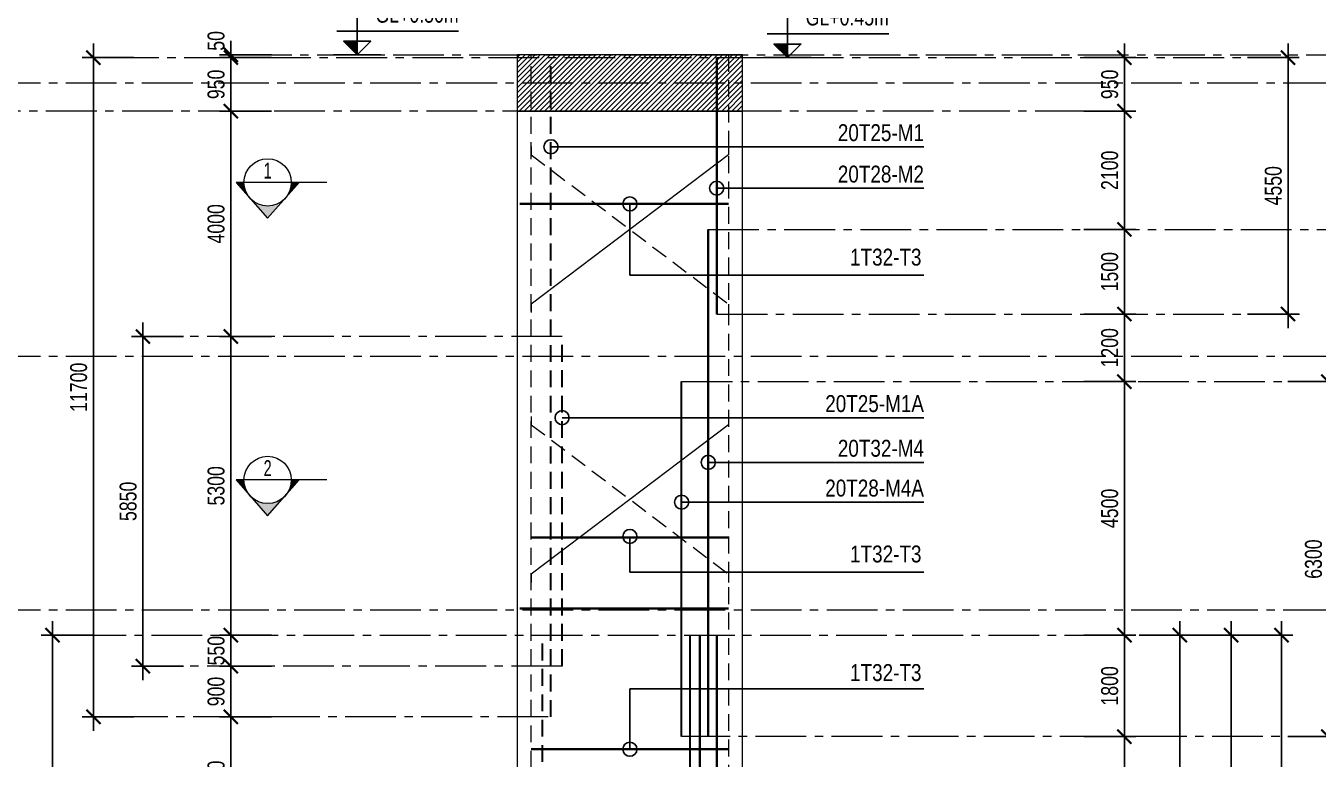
# Model space of a CAD drawing. Header units: millimetres. Extents: x 2746337 to 7547699, y -363432 to 15720.
# Drawn here: x 3381940 to 3404869, y -12000 to 1014 of the extents above; entities that cross this region are included whole.
import ezdxf
from ezdxf.enums import TextEntityAlignment as Align

# ---------------------------------------------------------------- set-up
doc = ezdxf.new("R2010")
doc.units = ezdxf.units.MM
doc.header["$LTSCALE"] = 1200
doc.header["$PDMODE"] = 3
for name, pattern in [('CENTER2', [1.125, 0.75, -0.125, 0.125, -0.125]), ('CONTINOUS', [0]), ('HIDDEN', [0.375, 0.25, -0.125])]:
    doc.linetypes.add(name, pattern=pattern)
for name, color, linetype, lineweight in [('1', 9, 'Continuous', 13), ('BOUND', 3, 'Continuous', 20), ('C1CO', 4, 'Continuous', 35), ('ENOTE', 2, 'Continuous', 15), ('Grid line', 160, 'CENTER2', 5), ('HIDE', 8, 'HIDDEN', 13), ('K-THUOC', 1, 'Continuous', 18), ('LEADER', 8, 'Continuous', 9), ('T1CO', 4, 'Continuous', 20), ('T1HI', 4, 'HIDDEN', 13), ('TCCO', 4, 'Continuous', 35), ('TCHI', 4, 'HIDDEN', 30), ('TEXTMA', 2, 'Continuous', 13)]:
    doc.layers.add(name, color=color, linetype=linetype, lineweight=lineweight)
for name, color, linetype in [('CDC.02.DIM', 1, 'Continuous'), ('CDC.06.TEXT', 2, 'Continuous'), ('CDC.10.HATCH', 251, 'Continuous')]:
    doc.layers.add(name, color=color, linetype=linetype)
doc.styles.add('DB_Arial', font='arial.ttf', dxfattribs={"width": 0.8})
doc.styles.add('SMTEXT', font='arial.ttf', dxfattribs={"width": 0.75})
doc.styles.add('TEXTVN', font='VHELVCN.TTF', dxfattribs={"width": 0.8})
doc.dimstyles.new('BSV1-100', dxfattribs={"dimtxt": 300, "dimasz": 250, "dimexe": 200, "dimexo": 0, "dimgap": 108, "dimtad": 1, "dimdec": 0, "dimdsep": 46, "dimtxsty": 'SMTEXT', "dimblk": 'ARCHTICK', "dimcen": 100, "dimdle": 250, "dimclrd": 256, "dimclre": 256, "dimclrt": 1, "dimadec": 0, "dimazin": 0, "dimtfac": 1, "dimtdec": 0, "dimtix": 1, "dimtmove": 2, "dimatfit": 3, "dimfxl": 720, "dimfxlon": 1, "dimtolj": 1, "dimtzin": 0, "dimarcsym": 0})
doc.dimstyles.new('BSV25', dxfattribs={"dimtxt": 300, "dimasz": 250, "dimexe": 200, "dimexo": 0, "dimgap": 108, "dimtad": 1, "dimdec": 0, "dimlfac": 0.25, "dimdsep": 46, "dimtxsty": 'SMTEXT', "dimblk": 'ARCHTICK', "dimcen": 100, "dimdle": 250, "dimclrd": 256, "dimclre": 256, "dimclrt": 2, "dimadec": 0, "dimazin": 0, "dimtfac": 1, "dimtdec": 0, "dimtix": 1, "dimtmove": 2, "dimatfit": 3, "dimfxl": 800, "dimfxlon": 1, "dimtolj": 1, "dimtzin": 0, "dimarcsym": 0})

# ---------------------------------------------------------------- blocks, each defined once
blk = doc.blocks.new('_ArchTick')
at = {"color": 0, "linetype": 'ByBlock', "const_width": 0.15}
blk.add_lwpolyline([(-0.5, -0.5), (0.5, 0.5)], dxfattribs=at)
blk = doc.blocks.new('*D829')
at = {"layer": 'Defpoints', "color": 0, "transparency": 16777216}
for p in [(3390657, -8850), (3376848, -11850), (3390657, -11850)]:
    blk.add_point(p, dxfattribs=at)
at = {"layer": 'K-THUOC', "lineweight": -2, "transparency": 16777216}
for p, q in [((3376848, -8600), (3376848, -12100)), ((3377568, -8850), (3376648, -8850)), ((3377568, -11850), (3376648, -11850))]:
    blk.add_line(p, q, dxfattribs=at)
at = {"layer": 'K-THUOC', "lineweight": -2, "transparency": 16777216, "xscale": 250, "yscale": 250, "zscale": 250}
for p, rotation in [((3376848, -8850), 90), ((3376848, -11850), 270)]:
    blk.add_blockref('_ArchTick', p, dxfattribs=dict(at, rotation=rotation))
at = {"layer": 'K-THUOC', "color": 1, "transparency": 16777216, "char_height": 300, "attachment_point": 5, "rotation": 90, "style": 'SMTEXT'}
for s, insert in [('\\A1;T12a200-L1,L2,L3', (3377136, -10350)), ('\\A1;3000', (3376587, -10350))]:
    blk.add_mtext(s, dxfattribs=dict(at, insert=insert))
blk = doc.blocks.new('*D830')
at = {"layer": 'Defpoints', "color": 0, "transparency": 16777216}
for p in [(3390657, -11850), (3376848, -26000), (3383651, -26000)]:
    blk.add_point(p, dxfattribs=at)
at = {"layer": 'K-THUOC', "lineweight": -2, "transparency": 16777216}
for p, q in [((3376848, -11600), (3376848, -26250)), ((3377568, -11850), (3376648, -11850)), ((3377568, -26000), (3376648, -26000))]:
    blk.add_line(p, q, dxfattribs=at)
at = {"layer": 'K-THUOC', "lineweight": -2, "transparency": 16777216, "xscale": 250, "yscale": 250, "zscale": 250}
for p, rotation in [((3376848, -11850), 90), ((3376848, -26000), 270)]:
    blk.add_blockref('_ArchTick', p, dxfattribs=dict(at, rotation=rotation))
at = {"layer": 'K-THUOC', "color": 1, "transparency": 16777216, "char_height": 300, "attachment_point": 5, "rotation": 90, "style": 'SMTEXT'}
for s, insert in [('\\A1;T12a300-L1,L2,L3', (3377136, -18925)), ('\\A1;14150', (3376587, -18925))]:
    blk.add_mtext(s, dxfattribs=dict(at, insert=insert))
blk = doc.blocks.new('SIGSEC')
at = {"layer": '1', "lineweight": 9}
h = blk.add_hatch(color=256, dxfattribs=at)
h.dxf.hatch_style = 1
h.paths.add_polyline_path([(-420, 0), (-560, 0), (-315, -278, -0.182676)])
h = blk.add_hatch(color=256, dxfattribs=at)
h.dxf.hatch_style = 1
h.paths.add_polyline_path([(560, 0), (420, 0, -0.182676), (315, -278)])
h = blk.add_hatch(color=256, dxfattribs=at)
h.dxf.hatch_style = 1
h.paths.add_polyline_path([(315, -278, -0.451416), (-315, -278), (0, -635)])
at = {"layer": '1', "lineweight": 9, "elevation": 0}
blk.add_lwpolyline([(1050, 0), (-560, 0), (0, -635), (560, 0)], dxfattribs=at)
at = {"layer": '1', "lineweight": 9}
blk.add_circle((0, 0), 420, dxfattribs=at)
at = {"layer": 'BOUND', "lineweight": 9, "style": 'TEXTVN', "width": 0.8}
blk.add_attdef('SEC', text='', height=280, dxfattribs=at).set_placement((0, 210, 0), align=Align.MIDDLE_CENTER)
blk = doc.blocks.new('*D831')
at = {"layer": 'Defpoints', "color": 0, "transparency": 16777216}
for p in [(3377398, -500), (3376848, -8850), (3390657, -8850)]:
    blk.add_point(p, dxfattribs=at)
at = {"layer": 'K-THUOC', "lineweight": -2, "transparency": 16777216}
for p, q in [((3376848, -250), (3376848, -9100)), ((3377398, -500), (3376648, -500)), ((3377568, -8850), (3376648, -8850))]:
    blk.add_line(p, q, dxfattribs=at)
at = {"layer": 'K-THUOC', "lineweight": -2, "transparency": 16777216, "xscale": 250, "yscale": 250, "zscale": 250}
for p, rotation in [((3376848, -500), 90), ((3376848, -8850), 270)]:
    blk.add_blockref('_ArchTick', p, dxfattribs=dict(at, rotation=rotation))
at = {"layer": 'K-THUOC', "color": 1, "transparency": 16777216, "char_height": 300, "attachment_point": 5, "rotation": 90, "style": 'SMTEXT'}
for s, insert in [('\\A1;T12a300-L1,L2,L3', (3377136, -4675)), ('\\A1;8350', (3376587, -4675))]:
    blk.add_mtext(s, dxfattribs=dict(at, insert=insert))
blk = doc.blocks.new('tag_cd')
at = {"layer": 'CDC.10.HATCH'}
blk.add_hatch(color=256, dxfattribs=at).paths.add_polyline_path([(180, 240), (420, 0), (420, 240)])
at = {"layer": 'CDC.02.DIM'}
for points in [[(420, 240), (420, 0), (660, 240), (180, 240), (420, 0), (420, 1020)], [(60, 420), (2220, 420)], [(0, 0), (840, 0)]]:
    blk.add_lwpolyline(points, dxfattribs=at)
at = {"layer": 'CDC.06.TEXT', "ltscale": 0.5, "style": 'SMTEXT', "width": 0.75}
blk.add_attdef('CD', text='', height=300, dxfattribs=at).set_placement((2220, 570), align=Align.RIGHT)
blk = doc.blocks.new('*D796')
at = {"layer": 'Defpoints', "color": 0, "transparency": 16777216}
for p in [(3376395, 0), (3375833, -4850), (3409542, -4850)]:
    blk.add_point(p, dxfattribs=at)
at = {"layer": 'K-THUOC', "lineweight": -2, "transparency": 16777216}
for p, q in [((3375833, 250), (3375833, -5100)), ((3376395, 0), (3375633, 0)), ((3376553, -4850), (3375633, -4850))]:
    blk.add_line(p, q, dxfattribs=at)
at = {"layer": 'K-THUOC', "lineweight": -2, "transparency": 16777216, "xscale": 250, "yscale": 250, "zscale": 250}
for p, rotation in [((3375833, 0), 90), ((3375833, -4850), 270)]:
    blk.add_blockref('_ArchTick', p, dxfattribs=dict(at, rotation=rotation))
at = {"layer": 'K-THUOC', "color": 1, "transparency": 16777216, "insert": (3375571, -2425), "char_height": 300, "attachment_point": 5, "rotation": 90, "style": 'SMTEXT'}
blk.add_mtext('\\A1;4850', dxfattribs=at)
blk = doc.blocks.new('*D797')
at = {"layer": 'Defpoints', "color": 0, "transparency": 16777216}
for p in [(3409542, -4850), (3375833, -9350), (3409526, -9350)]:
    blk.add_point(p, dxfattribs=at)
at = {"layer": 'K-THUOC', "lineweight": -2, "transparency": 16777216}
for p, q in [((3375833, -4600), (3375833, -9600)), ((3376553, -4850), (3375633, -4850)), ((3376553, -9350), (3375633, -9350))]:
    blk.add_line(p, q, dxfattribs=at)
at = {"layer": 'K-THUOC', "lineweight": -2, "transparency": 16777216, "xscale": 250, "yscale": 250, "zscale": 250}
for p, rotation in [((3375833, -4850), 90), ((3375833, -9350), 270)]:
    blk.add_blockref('_ArchTick', p, dxfattribs=dict(at, rotation=rotation))
at = {"layer": 'K-THUOC', "color": 1, "transparency": 16777216, "insert": (3375571, -7100), "char_height": 300, "attachment_point": 5, "rotation": 90, "style": 'SMTEXT'}
blk.add_mtext('\\A1;4500', dxfattribs=at)
blk = doc.blocks.new('*D798')
at = {"layer": 'Defpoints', "color": 0, "transparency": 16777216}
for p in [(3408269, -9350), (3375833, -13150), (3409526, -13150)]:
    blk.add_point(p, dxfattribs=at)
at = {"layer": 'K-THUOC', "lineweight": -2, "transparency": 16777216}
for p, q in [((3375833, -9100), (3375833, -13400)), ((3376553, -9350), (3375633, -9350)), ((3376553, -13150), (3375633, -13150))]:
    blk.add_line(p, q, dxfattribs=at)
at = {"layer": 'K-THUOC', "lineweight": -2, "transparency": 16777216, "xscale": 250, "yscale": 250, "zscale": 250}
for p, rotation in [((3375833, -9350), 90), ((3375833, -13150), 270)]:
    blk.add_blockref('_ArchTick', p, dxfattribs=dict(at, rotation=rotation))
at = {"layer": 'K-THUOC', "color": 1, "transparency": 16777216, "insert": (3375571, -11250), "char_height": 300, "attachment_point": 5, "rotation": 90, "style": 'SMTEXT'}
blk.add_mtext('\\A1;3800', dxfattribs=at)
blk = doc.blocks.new('*D799')
at = {"layer": 'Defpoints', "color": 0, "transparency": 16777216}
for p in [(3394307, 450), (3394657, -500), (3401432, -500)]:
    blk.add_point(p, dxfattribs=at)
at = {"layer": 'K-THUOC', "lineweight": -2, "transparency": 16777216}
for p, q in [((3401432, 700), (3401432, -750)), ((3400712, 450), (3401632, 450)), ((3400712, -500), (3401632, -500))]:
    blk.add_line(p, q, dxfattribs=at)
at = {"layer": 'K-THUOC', "lineweight": -2, "transparency": 16777216, "xscale": 250, "yscale": 250, "zscale": 250}
for p, rotation in [((3401432, 450), 90), ((3401432, -500), 270)]:
    blk.add_blockref('_ArchTick', p, dxfattribs=dict(at, rotation=rotation))
at = {"layer": 'K-THUOC', "color": 1, "transparency": 16777216, "insert": (3401171, -25), "char_height": 300, "attachment_point": 5, "rotation": 90, "style": 'SMTEXT'}
blk.add_mtext('\\A1;950', dxfattribs=at)
blk = doc.blocks.new('*D800')
at = {"layer": 'Defpoints', "color": 0, "transparency": 16777216}
for p in [(3394657, -2600), (3394657, -4100), (3401432, -4100)]:
    blk.add_point(p, dxfattribs=at)
at = {"layer": 'K-THUOC', "lineweight": -2, "transparency": 16777216}
for p, q in [((3401432, -2350), (3401432, -4350)), ((3400712, -2600), (3401632, -2600)), ((3400712, -4100), (3401632, -4100))]:
    blk.add_line(p, q, dxfattribs=at)
at = {"layer": 'K-THUOC', "lineweight": -2, "transparency": 16777216, "xscale": 250, "yscale": 250, "zscale": 250}
for p, rotation in [((3401432, -2600), 90), ((3401432, -4100), 270)]:
    blk.add_blockref('_ArchTick', p, dxfattribs=dict(at, rotation=rotation))
at = {"layer": 'K-THUOC', "color": 1, "transparency": 16777216, "insert": (3401171, -3350), "char_height": 300, "attachment_point": 5, "rotation": 90, "style": 'SMTEXT'}
blk.add_mtext('\\A1;1500', dxfattribs=at)
blk = doc.blocks.new('*D801')
at = {"layer": 'Defpoints', "color": 0, "transparency": 16777216}
for p in [(3394657, -4100), (3394657, -5300), (3401432, -5300)]:
    blk.add_point(p, dxfattribs=at)
at = {"layer": 'K-THUOC', "lineweight": -2, "transparency": 16777216}
for p, q in [((3401432, -3850), (3401432, -5550)), ((3400712, -4100), (3401632, -4100)), ((3400712, -5300), (3401632, -5300))]:
    blk.add_line(p, q, dxfattribs=at)
at = {"layer": 'K-THUOC', "lineweight": -2, "transparency": 16777216, "xscale": 250, "yscale": 250, "zscale": 250}
for p, rotation in [((3401432, -4100), 90), ((3401432, -5300), 270)]:
    blk.add_blockref('_ArchTick', p, dxfattribs=dict(at, rotation=rotation))
at = {"layer": 'K-THUOC', "color": 1, "transparency": 16777216, "insert": (3401171, -4700), "char_height": 300, "attachment_point": 5, "rotation": 90, "style": 'SMTEXT'}
blk.add_mtext('\\A1;1200', dxfattribs=at)
blk = doc.blocks.new('*D802')
at = {"layer": 'Defpoints', "color": 0, "transparency": 16777216}
for p in [(3394657, -5300), (3394657, -9800), (3401432, -9800)]:
    blk.add_point(p, dxfattribs=at)
at = {"layer": 'K-THUOC', "lineweight": -2, "transparency": 16777216}
for p, q in [((3401432, -5050), (3401432, -10050)), ((3400712, -5300), (3401632, -5300)), ((3400712, -9800), (3401632, -9800))]:
    blk.add_line(p, q, dxfattribs=at)
at = {"layer": 'K-THUOC', "lineweight": -2, "transparency": 16777216, "xscale": 250, "yscale": 250, "zscale": 250}
for p, rotation in [((3401432, -5300), 90), ((3401432, -9800), 270)]:
    blk.add_blockref('_ArchTick', p, dxfattribs=dict(at, rotation=rotation))
at = {"layer": 'K-THUOC', "color": 1, "transparency": 16777216, "insert": (3401171, -7550), "char_height": 300, "attachment_point": 5, "rotation": 90, "style": 'SMTEXT'}
blk.add_mtext('\\A1;4500', dxfattribs=at)
blk = doc.blocks.new('*D803')
at = {"layer": 'Defpoints', "color": 0, "transparency": 16777216}
for p in [(3394657, -9800), (3394657, -11600), (3401432, -11600)]:
    blk.add_point(p, dxfattribs=at)
at = {"layer": 'K-THUOC', "lineweight": -2, "transparency": 16777216}
for p, q in [((3401432, -9550), (3401432, -11850)), ((3400712, -9800), (3401632, -9800)), ((3400712, -11600), (3401632, -11600))]:
    blk.add_line(p, q, dxfattribs=at)
at = {"layer": 'K-THUOC', "lineweight": -2, "transparency": 16777216, "xscale": 250, "yscale": 250, "zscale": 250}
for p, rotation in [((3401432, -9800), 90), ((3401432, -11600), 270)]:
    blk.add_blockref('_ArchTick', p, dxfattribs=dict(at, rotation=rotation))
at = {"layer": 'K-THUOC', "color": 1, "transparency": 16777216, "insert": (3401171, -10700), "char_height": 300, "attachment_point": 5, "rotation": 90, "style": 'SMTEXT'}
blk.add_mtext('\\A1;1800', dxfattribs=at)
blk = doc.blocks.new('*D804')
at = {"layer": 'Defpoints', "color": 0, "transparency": 16777216}
for p in [(3394657, -11600), (3394657, -18800), (3401432, -18800)]:
    blk.add_point(p, dxfattribs=at)
at = {"layer": 'K-THUOC', "lineweight": -2, "transparency": 16777216}
for p, q in [((3401432, -11350), (3401432, -19050)), ((3400712, -11600), (3401632, -11600)), ((3400712, -18800), (3401632, -18800))]:
    blk.add_line(p, q, dxfattribs=at)
at = {"layer": 'K-THUOC', "lineweight": -2, "transparency": 16777216, "xscale": 250, "yscale": 250, "zscale": 250}
for p, rotation in [((3401432, -11600), 90), ((3401432, -18800), 270)]:
    blk.add_blockref('_ArchTick', p, dxfattribs=dict(at, rotation=rotation))
at = {"layer": 'K-THUOC', "color": 1, "transparency": 16777216, "insert": (3401171, -15200), "char_height": 300, "attachment_point": 5, "rotation": 90, "style": 'SMTEXT'}
blk.add_mtext('\\A1;7200', dxfattribs=at)
blk = doc.blocks.new('*D809')
at = {"layer": 'Defpoints', "color": 0, "transparency": 16777216}
for p in [(3393606, -9800), (3404219, -9800), (3393606, -21500)]:
    blk.add_point(p, dxfattribs=at)
at = {"layer": 'K-THUOC', "lineweight": -2, "transparency": 16777216}
for p, q in [((3404219, -21750), (3404219, -9550)), ((3403499, -9800), (3404419, -9800)), ((3403499, -21500), (3404419, -21500))]:
    blk.add_line(p, q, dxfattribs=at)
at = {"layer": 'K-THUOC', "lineweight": -2, "transparency": 16777216, "xscale": 250, "yscale": 250, "zscale": 250}
for p, rotation in [((3404219, -9800), 90), ((3404219, -21500), 270)]:
    blk.add_blockref('_ArchTick', p, dxfattribs=dict(at, rotation=rotation))
at = {"layer": 'K-THUOC', "color": 1, "transparency": 16777216, "insert": (3403958, -15650), "char_height": 300, "attachment_point": 5, "rotation": 90, "style": 'SMTEXT'}
blk.add_mtext('\\A1;11700', dxfattribs=at)
blk = doc.blocks.new('*D810')
at = {"layer": 'Defpoints', "color": 0, "transparency": 16777216}
for p in [(3394871, -2600), (3405950, -2600), (3394871, -11600)]:
    blk.add_point(p, dxfattribs=at)
at = {"layer": 'K-THUOC', "lineweight": -2, "transparency": 16777216}
for p, q in [((3405950, -11850), (3405950, -2350)), ((3405230, -2600), (3406150, -2600)), ((3405230, -11600), (3406150, -11600))]:
    blk.add_line(p, q, dxfattribs=at)
at = {"layer": 'K-THUOC', "lineweight": -2, "transparency": 16777216, "xscale": 250, "yscale": 250, "zscale": 250}
for p, rotation in [((3405950, -2600), 90), ((3405950, -11600), 270)]:
    blk.add_blockref('_ArchTick', p, dxfattribs=dict(at, rotation=rotation))
at = {"layer": 'K-THUOC', "color": 1, "transparency": 16777216, "insert": (3405689, -7100), "char_height": 300, "attachment_point": 5, "rotation": 90, "style": 'SMTEXT'}
blk.add_mtext('\\A1;9000', dxfattribs=at)
blk = doc.blocks.new('*D811')
at = {"layer": 'Defpoints', "color": 0, "transparency": 16777216}
for p in [(3394307, 450), (3404335, 450), (3394307, -4100)]:
    blk.add_point(p, dxfattribs=at)
at = {"layer": 'K-THUOC', "lineweight": -2, "transparency": 16777216}
for p, q in [((3404335, -4350), (3404335, 700)), ((3403615, 450), (3404535, 450)), ((3403615, -4100), (3404535, -4100))]:
    blk.add_line(p, q, dxfattribs=at)
at = {"layer": 'K-THUOC', "lineweight": -2, "transparency": 16777216, "xscale": 250, "yscale": 250, "zscale": 250}
for p, rotation in [((3404335, 450), 90), ((3404335, -4100), 270)]:
    blk.add_blockref('_ArchTick', p, dxfattribs=dict(at, rotation=rotation))
at = {"layer": 'K-THUOC', "color": 1, "transparency": 16777216, "insert": (3404074, -1825), "char_height": 300, "attachment_point": 5, "rotation": 90, "style": 'SMTEXT'}
blk.add_mtext('\\A1;4550', dxfattribs=at)
blk = doc.blocks.new('*D812')
at = {"layer": 'Defpoints', "color": 0, "transparency": 16777216}
for p in [(3393726, -9800), (3403327, -9800), (3393726, -20100)]:
    blk.add_point(p, dxfattribs=at)
at = {"layer": 'K-THUOC', "lineweight": -2, "transparency": 16777216}
for p, q in [((3403327, -20350), (3403327, -9550)), ((3402607, -9800), (3403527, -9800)), ((3402607, -20100), (3403527, -20100))]:
    blk.add_line(p, q, dxfattribs=at)
at = {"layer": 'K-THUOC', "lineweight": -2, "transparency": 16777216, "xscale": 250, "yscale": 250, "zscale": 250}
for p, rotation in [((3403327, -9800), 90), ((3403327, -20100), 270)]:
    blk.add_blockref('_ArchTick', p, dxfattribs=dict(at, rotation=rotation))
at = {"layer": 'K-THUOC', "color": 1, "transparency": 16777216, "insert": (3403065, -14950), "char_height": 300, "attachment_point": 5, "rotation": 90, "style": 'SMTEXT'}
blk.add_mtext('\\A1;10300', dxfattribs=at)
blk = doc.blocks.new('*D813')
at = {"layer": 'Defpoints', "color": 0, "transparency": 16777216}
for p in [(3393901, -9800), (3402416, -9800), (3393901, -18800)]:
    blk.add_point(p, dxfattribs=at)
at = {"layer": 'K-THUOC', "lineweight": -2, "transparency": 16777216}
for p, q in [((3402416, -19050), (3402416, -9550)), ((3401696, -9800), (3402616, -9800)), ((3401696, -18800), (3402616, -18800))]:
    blk.add_line(p, q, dxfattribs=at)
at = {"layer": 'K-THUOC', "lineweight": -2, "transparency": 16777216, "xscale": 250, "yscale": 250, "zscale": 250}
for p, rotation in [((3402416, -9800), 90), ((3402416, -18800), 270)]:
    blk.add_blockref('_ArchTick', p, dxfattribs=dict(at, rotation=rotation))
at = {"layer": 'K-THUOC', "color": 1, "transparency": 16777216, "insert": (3402155, -14300), "char_height": 300, "attachment_point": 5, "rotation": 90, "style": 'SMTEXT'}
blk.add_mtext('\\A1;9000', dxfattribs=at)
blk = doc.blocks.new('*D814')
at = {"layer": 'Defpoints', "color": 0, "transparency": 16777216}
for p in [(3385577, 450), (3390657, 450), (3390657, -500)]:
    blk.add_point(p, dxfattribs=at)
at = {"layer": 'K-THUOC', "lineweight": -2, "transparency": 16777216}
for p, q in [((3385577, -750), (3385577, 700)), ((3386297, 450), (3385377, 450)), ((3386297, -500), (3385377, -500))]:
    blk.add_line(p, q, dxfattribs=at)
at = {"layer": 'K-THUOC', "lineweight": -2, "transparency": 16777216, "xscale": 250, "yscale": 250, "zscale": 250}
for p, rotation in [((3385577, 450), 90), ((3385577, -500), 270)]:
    blk.add_blockref('_ArchTick', p, dxfattribs=dict(at, rotation=rotation))
at = {"layer": 'K-THUOC', "color": 1, "transparency": 16777216, "insert": (3385316, -25), "char_height": 300, "attachment_point": 5, "rotation": 90, "style": 'SMTEXT'}
blk.add_mtext('\\A1;950', dxfattribs=at)
blk = doc.blocks.new('*D815')
at = {"layer": 'Defpoints', "color": 0, "transparency": 16777216}
for p in [(3390633, -4500), (3385577, -9800), (3390633, -9800)]:
    blk.add_point(p, dxfattribs=at)
at = {"layer": 'K-THUOC', "lineweight": -2, "transparency": 16777216}
for p, q in [((3385577, -4250), (3385577, -10050)), ((3386297, -4500), (3385377, -4500)), ((3386297, -9800), (3385377, -9800))]:
    blk.add_line(p, q, dxfattribs=at)
at = {"layer": 'K-THUOC', "lineweight": -2, "transparency": 16777216, "xscale": 250, "yscale": 250, "zscale": 250}
for p, rotation in [((3385577, -4500), 90), ((3385577, -9800), 270)]:
    blk.add_blockref('_ArchTick', p, dxfattribs=dict(at, rotation=rotation))
at = {"layer": 'K-THUOC', "color": 1, "transparency": 16777216, "insert": (3385316, -7150), "char_height": 300, "attachment_point": 5, "rotation": 90, "style": 'SMTEXT'}
blk.add_mtext('\\A1;5300', dxfattribs=at)
blk = doc.blocks.new('*D816')
at = {"layer": 'Defpoints', "color": 0, "transparency": 16777216}
for p in [(3390633, -11250), (3385577, -13500), (3390657, -13500)]:
    blk.add_point(p, dxfattribs=at)
at = {"layer": 'K-THUOC', "lineweight": -2, "transparency": 16777216}
for p, q in [((3385577, -11000), (3385577, -13750)), ((3386297, -11250), (3385377, -11250)), ((3386297, -13500), (3385377, -13500))]:
    blk.add_line(p, q, dxfattribs=at)
at = {"layer": 'K-THUOC', "lineweight": -2, "transparency": 16777216, "xscale": 250, "yscale": 250, "zscale": 250}
for p, rotation in [((3385577, -11250), 90), ((3385577, -13500), 270)]:
    blk.add_blockref('_ArchTick', p, dxfattribs=dict(at, rotation=rotation))
at = {"layer": 'K-THUOC', "color": 1, "transparency": 16777216, "insert": (3385316, -12375), "char_height": 300, "attachment_point": 5, "rotation": 90, "style": 'SMTEXT'}
blk.add_mtext('\\A1;2250', dxfattribs=at)
blk = doc.blocks.new('*D818')
at = {"layer": 'Defpoints', "color": 0, "transparency": 16777216}
for p in [(3382413, -9800), (3390833, -9800), (3390833, -21500)]:
    blk.add_point(p, dxfattribs=at)
at = {"layer": 'K-THUOC', "lineweight": -2, "transparency": 16777216}
for p, q in [((3382413, -21750), (3382413, -9550)), ((3383133, -9800), (3382213, -9800)), ((3383133, -21500), (3382213, -21500))]:
    blk.add_line(p, q, dxfattribs=at)
at = {"layer": 'K-THUOC', "lineweight": -2, "transparency": 16777216, "xscale": 250, "yscale": 250, "zscale": 250}
for p, rotation in [((3382413, -9800), 90), ((3382413, -21500), 270)]:
    blk.add_blockref('_ArchTick', p, dxfattribs=dict(at, rotation=rotation))
at = {"layer": 'K-THUOC', "color": 1, "transparency": 16777216, "insert": (3382151, -15650), "char_height": 300, "attachment_point": 5, "rotation": 90, "style": 'SMTEXT'}
blk.add_mtext('\\A1;11700', dxfattribs=at)
blk = doc.blocks.new('*D819')
at = {"layer": 'Defpoints', "color": 0, "transparency": 16777216}
for p in [(3383139, 450), (3388356, 450), (3388356, -11250)]:
    blk.add_point(p, dxfattribs=at)
at = {"layer": 'K-THUOC', "lineweight": -2, "transparency": 16777216}
for p, q in [((3383139, -11500), (3383139, 700)), ((3383859, 450), (3382939, 450)), ((3383859, -11250), (3382939, -11250))]:
    blk.add_line(p, q, dxfattribs=at)
at = {"layer": 'K-THUOC', "lineweight": -2, "transparency": 16777216, "xscale": 250, "yscale": 250, "zscale": 250}
for p, rotation in [((3383139, 450), 90), ((3383139, -11250), 270)]:
    blk.add_blockref('_ArchTick', p, dxfattribs=dict(at, rotation=rotation))
at = {"layer": 'K-THUOC', "color": 1, "transparency": 16777216, "insert": (3382878, -5400), "char_height": 300, "attachment_point": 5, "rotation": 90, "style": 'SMTEXT'}
blk.add_mtext('\\A1;11700', dxfattribs=at)
blk = doc.blocks.new('*D820')
at = {"layer": 'Defpoints', "color": 0, "transparency": 16777216}
for p in [(3388599, -4500), (3384017, -10350), (3388599, -10350)]:
    blk.add_point(p, dxfattribs=at)
at = {"layer": 'K-THUOC', "lineweight": -2, "transparency": 16777216}
for p, q in [((3384017, -4250), (3384017, -10600)), ((3384737, -4500), (3383817, -4500)), ((3384737, -10350), (3383817, -10350))]:
    blk.add_line(p, q, dxfattribs=at)
at = {"layer": 'K-THUOC', "lineweight": -2, "transparency": 16777216, "xscale": 250, "yscale": 250, "zscale": 250}
for p, rotation in [((3384017, -4500), 90), ((3384017, -10350), 270)]:
    blk.add_blockref('_ArchTick', p, dxfattribs=dict(at, rotation=rotation))
at = {"layer": 'K-THUOC', "color": 1, "transparency": 16777216, "insert": (3383756, -7425), "char_height": 300, "attachment_point": 5, "rotation": 90, "style": 'SMTEXT'}
blk.add_mtext('\\A1;5850', dxfattribs=at)
blk = doc.blocks.new('*D821')
at = {"layer": 'Defpoints', "color": 0, "transparency": 16777216}
for p in [(3388207, -10350), (3385577, -11250), (3390633, -11250)]:
    blk.add_point(p, dxfattribs=at)
at = {"layer": 'K-THUOC', "lineweight": -2, "transparency": 16777216}
for p, q in [((3385577, -10100), (3385577, -11500)), ((3386297, -10350), (3385377, -10350)), ((3386297, -11250), (3385377, -11250))]:
    blk.add_line(p, q, dxfattribs=at)
at = {"layer": 'K-THUOC', "lineweight": -2, "transparency": 16777216, "xscale": 250, "yscale": 250, "zscale": 250}
for p, rotation in [((3385577, -10350), 90), ((3385577, -11250), 270)]:
    blk.add_blockref('_ArchTick', p, dxfattribs=dict(at, rotation=rotation))
at = {"layer": 'K-THUOC', "color": 1, "transparency": 16777216, "insert": (3385316, -10800), "char_height": 300, "attachment_point": 5, "rotation": 90, "style": 'SMTEXT'}
blk.add_mtext('\\A1;900', dxfattribs=at)
blk = doc.blocks.new('*D822')
at = {"layer": 'Defpoints', "color": 0, "transparency": 16777216}
for p in [(3394657, -500), (3394657, -2600), (3401432, -2600)]:
    blk.add_point(p, dxfattribs=at)
at = {"layer": 'K-THUOC', "lineweight": -2, "transparency": 16777216}
for p, q in [((3401432, -250), (3401432, -2850)), ((3400712, -500), (3401632, -500)), ((3400712, -2600), (3401632, -2600))]:
    blk.add_line(p, q, dxfattribs=at)
at = {"layer": 'K-THUOC', "lineweight": -2, "transparency": 16777216, "xscale": 250, "yscale": 250, "zscale": 250}
for p, rotation in [((3401432, -500), 90), ((3401432, -2600), 270)]:
    blk.add_blockref('_ArchTick', p, dxfattribs=dict(at, rotation=rotation))
at = {"layer": 'K-THUOC', "color": 1, "transparency": 16777216, "insert": (3401171, -1550), "char_height": 300, "attachment_point": 5, "rotation": 90, "style": 'SMTEXT'}
blk.add_mtext('\\A1;2100', dxfattribs=at)
blk = doc.blocks.new('*D823')
at = {"layer": 'Defpoints', "color": 0, "transparency": 16777216}
for p in [(3390657, -500), (3385577, -4500), (3390633, -4500)]:
    blk.add_point(p, dxfattribs=at)
at = {"layer": 'K-THUOC', "lineweight": -2, "transparency": 16777216}
for p, q in [((3385577, -250), (3385577, -4750)), ((3386297, -500), (3385377, -500)), ((3386297, -4500), (3385377, -4500))]:
    blk.add_line(p, q, dxfattribs=at)
at = {"layer": 'K-THUOC', "lineweight": -2, "transparency": 16777216, "xscale": 250, "yscale": 250, "zscale": 250}
for p, rotation in [((3385577, -500), 90), ((3385577, -4500), 270)]:
    blk.add_blockref('_ArchTick', p, dxfattribs=dict(at, rotation=rotation))
at = {"layer": 'K-THUOC', "color": 1, "transparency": 16777216, "insert": (3385316, -2500), "char_height": 300, "attachment_point": 5, "rotation": 90, "style": 'SMTEXT'}
blk.add_mtext('\\A1;4000', dxfattribs=at)
blk = doc.blocks.new('*D780')
at = {"layer": 'Defpoints', "color": 0, "transparency": 16777216}
for p in [(3409285, -500), (3403739, -26000), (3414453, -26000)]:
    blk.add_point(p, dxfattribs=at)
at = {"layer": 'K-THUOC', "lineweight": -2, "transparency": 16777216}
for p, q in [((3414453, -250), (3414453, -26250)), ((3413733, -500), (3414653, -500)), ((3413733, -26000), (3414653, -26000))]:
    blk.add_line(p, q, dxfattribs=at)
at = {"layer": 'K-THUOC', "lineweight": -2, "transparency": 16777216, "xscale": 250, "yscale": 250, "zscale": 250}
for p, rotation in [((3414453, -500), 90), ((3414453, -26000), 270)]:
    blk.add_blockref('_ArchTick', p, dxfattribs=dict(at, rotation=rotation))
at = {"layer": 'K-THUOC', "color": 1, "transparency": 16777216, "insert": (3414192, -13250), "char_height": 300, "attachment_point": 5, "rotation": 90, "style": 'SMTEXT'}
blk.add_mtext('\\A1;25500', dxfattribs=at)
blk = doc.blocks.new('*D782')
at = {"layer": 'Defpoints', "color": 0, "transparency": 16777216}
for p in [(3408485, 0), (3415514, 0), (3403739, -26000)]:
    blk.add_point(p, dxfattribs=at)
at = {"layer": 'K-THUOC', "lineweight": -2, "transparency": 16777216}
for p, q in [((3415514, -26250), (3415514, 250)), ((3414794, 0), (3415714, 0)), ((3414794, -26000), (3415714, -26000))]:
    blk.add_line(p, q, dxfattribs=at)
at = {"layer": 'K-THUOC', "lineweight": -2, "transparency": 16777216, "xscale": 250, "yscale": 250, "zscale": 250}
for p, rotation in [((3415514, 0), 90), ((3415514, -26000), 270)]:
    blk.add_blockref('_ArchTick', p, dxfattribs=dict(at, rotation=rotation))
at = {"layer": 'K-THUOC', "color": 1, "transparency": 16777216, "insert": (3415253, -13000), "char_height": 300, "attachment_point": 5, "rotation": 90, "style": 'SMTEXT'}
blk.add_mtext('\\A1;26000', dxfattribs=at)
blk = doc.blocks.new('*D784')
at = {"layer": 'Defpoints', "color": 0, "transparency": 16777216}
for p in [(3385577, -9800), (3390633, -9800), (3388207, -10350)]:
    blk.add_point(p, dxfattribs=at)
at = {"layer": 'K-THUOC', "lineweight": -2, "transparency": 16777216}
for p, q in [((3385577, -9800), (3385577, -9550)), ((3386297, -9800), (3385377, -9800)), ((3385577, -10350), (3385577, -9800)), ((3386297, -10350), (3385377, -10350)), ((3385577, -10350), (3385577, -10600))]:
    blk.add_line(p, q, dxfattribs=at)
at = {"layer": 'K-THUOC', "lineweight": -2, "transparency": 16777216, "xscale": 250, "yscale": 250, "zscale": 250}
for p, rotation in [((3385577, -9800), 270), ((3385577, -10350), 90)]:
    blk.add_blockref('_ArchTick', p, dxfattribs=dict(at, rotation=rotation))
at = {"layer": 'K-THUOC', "color": 1, "transparency": 16777216, "insert": (3385316, -10075), "char_height": 300, "attachment_point": 5, "rotation": 90, "style": 'SMTEXT'}
blk.add_mtext('\\A1;550', dxfattribs=at)
blk = doc.blocks.new('*D785')
at = {"layer": 'Defpoints', "color": 0, "transparency": 16777216}
for p in [(3394571, -5300), (3394571, -11600), (3405049, -11600)]:
    blk.add_point(p, dxfattribs=at)
at = {"layer": 'K-THUOC', "lineweight": -2, "transparency": 16777216}
for p, q in [((3405049, -5050), (3405049, -11850)), ((3404329, -5300), (3405249, -5300)), ((3404329, -11600), (3405249, -11600))]:
    blk.add_line(p, q, dxfattribs=at)
at = {"layer": 'K-THUOC', "lineweight": -2, "transparency": 16777216, "xscale": 250, "yscale": 250, "zscale": 250}
for p, rotation in [((3405049, -5300), 90), ((3405049, -11600), 270)]:
    blk.add_blockref('_ArchTick', p, dxfattribs=dict(at, rotation=rotation))
at = {"layer": 'K-THUOC', "color": 1, "transparency": 16777216, "insert": (3404787, -8450), "char_height": 300, "attachment_point": 5, "rotation": 90, "style": 'SMTEXT'}
blk.add_mtext('\\A1;6300', dxfattribs=at)
blk = doc.blocks.new('lop1-type2')
at = {"layer": 'C1CO'}
for p, q in [((2730241, 450), (2730241, -4100)), ((2730091, -2600), (2730091, -11600)), ((2730241, -9800), (2730241, -21500)), ((2730041, -20150), (2730041, -26000))]:
    blk.add_line(p, q, dxfattribs=at)
at = {"layer": 'TCCO'}
blk.add_line((2729944, -9800), (2729944, -18800), dxfattribs=at)
blk = doc.blocks.new('*D792')
at = {"layer": 'Defpoints', "color": 0, "transparency": 16777216}
for p in [(3385577, 500), (3390657, 500), (3390657, 450)]:
    blk.add_point(p, dxfattribs=at)
at = {"layer": 'K-THUOC', "lineweight": -2, "transparency": 16777216}
for p, q in [((3385577, 500), (3385577, 750)), ((3386297, 500), (3385377, 500)), ((3385577, 450), (3385577, 500)), ((3386297, 450), (3385377, 450)), ((3385577, 450), (3385577, 200))]:
    blk.add_line(p, q, dxfattribs=at)
at = {"layer": 'K-THUOC', "lineweight": -2, "transparency": 16777216, "xscale": 250, "yscale": 250, "zscale": 250}
for p, rotation in [((3385577, 500), 270), ((3385577, 450), 90)]:
    blk.add_blockref('_ArchTick', p, dxfattribs=dict(at, rotation=rotation))
at = {"layer": 'K-THUOC', "color": 1, "transparency": 16777216, "insert": (3385316, 747), "char_height": 300, "attachment_point": 5, "rotation": 90, "style": 'SMTEXT'}
blk.add_mtext('\\A1;50', dxfattribs=at)

msp = doc.modelspace()

# ---------------------------------------------------------------- hatches: boundary and pattern name
at = {"layer": 'CDC.10.HATCH'}
h = msp.add_hatch(dxfattribs=at)
h.set_pattern_fill('ANSI31', color=256, scale=20)
h.set_pattern_definition([(45, (618193.11, 77331.77), (-44.9012806, 44.9012806), [])])
h.paths.add_polyline_path([(3390657.5, -500), (3394657.5, -500), (3394657.5, 500), (3390657.5, 500)])

# ---------------------------------------------------------------- linework, layer by layer
at = {"layer": 'BOUND'}
msp.add_line((3390657.5, 410), (3390657.5, -45000), dxfattribs=at)
for points in [[(3390657.5, -500), (3394657.5, -500), (3394657.5, 500), (3390657.5, 500)], [(3390657.5, -45000), (3394657.5, -45000), (3394657.5, -500), (3390657.5, -500)]]:
    msp.add_lwpolyline(points, close=True, dxfattribs=at)
at = {"layer": 'C1CO'}
for p, q in [((3390707.5, -2147), (3394407.5, -2147)), ((3390907.5, -8064.3), (3394407.5, -8064.3)), ((3390707.5, -9328.7), (3394407.5, -9328.7)), ((3390907.5, -11824.8), (3394407.5, -11824.8))]:
    msp.add_line(p, q, dxfattribs=at)
at = {"layer": 'Grid line', "color": 2}
for p, q in [((3371850.8, 0), (3408485.2, 0)), ((3371850.8, -4850), (3409369.6, -4850)), ((3371850.8, -9350), (3409353.6, -9350))]:
    msp.add_line(p, q, dxfattribs=at)
at = {"layer": 'Grid line'}
for p, q in [((3400747.3, -500), (3376620.1, -500)), ((3394047.4, -2600.3), (3405237.1, -2600.3)), ((3394197.4, -4100.3), (3404535.4, -4100.3)), ((3391455.1, -4500), (3384831, -4500)), ((3393575.9, -5300.3), (3404567.8, -5300.3)), ((3382818, -9800.3), (3404419.1, -9800.7)), ((3391455.1, -10350), (3384398.2, -10350)), ((3391207.1, -11250.3), (3383461.9, -11250.3)), ((3405237.1, -11600.3), (3393575.9, -11600.3))]:
    msp.add_line(p, q, dxfattribs=at)
for points in [[(3385757.2, 500), (3413674.5, 500)], [(3383398.8, 450), (3403735.5, 450)]]:
    msp.add_lwpolyline(points, dxfattribs=at)
at = {"layer": 'HIDE'}
for p, q in [((3390907.5, -45000), (3390907.5, 500)), ((3394407.5, 500), (3394407.5, -45000))]:
    msp.add_line(p, q, dxfattribs=at)
at = {"layer": 'T1CO'}
for points in [[(3394407.5, -1125.3), (3394407.5, -1275.3), (3390907.5, -3925.3), (3390907.5, -4075.3)], [(3394407.5, -5916.1), (3394407.5, -6066.1), (3390907.5, -8716.1), (3390907.5, -8866.1)]]:
    msp.add_lwpolyline(points, dxfattribs=at)
at = {"layer": 'T1HI'}
for points in [[(3390907.5, -1125.3), (3390907.5, -1275.3), (3394407.5, -3925.3), (3394407.5, -4075.3)], [(3390907.5, -5916.1), (3390907.5, -6066.1), (3394407.5, -8716.1), (3394407.5, -8866.1)]]:
    msp.add_lwpolyline(points, dxfattribs=at)
at = {"layer": 'TCHI', "linetype": 'HIDDEN'}
for p, q in [((3391257.1, -11250.3), (3391257.1, 450)), ((3391107.1, -21500), (3391107.1, -9800))]:
    msp.add_line(p, q, dxfattribs=at)
at = {"layer": 'TCHI', "color": 6, "linetype": 'HIDDEN'}
msp.add_line((3391455.1, -10349.7), (3391455.1, -4500), dxfattribs=at)
at = {"layer": 'TCHI', "color": 6, "linetype": 'CONTINOUS'}
for p, q in [((3393575.9, -11600.3), (3393575.9, -5300.3)), ((3393725.9, -20100), (3393725.9, -9800.3))]:
    msp.add_line(p, q, dxfattribs=at)

# ---------------------------------------------------------------- block references
msp.add_blockref('lop1-type2', (663956.7, 0))
at = {"layer": '1', "lineweight": 20}
for p, values in [((3386230.4, -1765.4), {'SEC': '1'}), ((3386230.4, -7045.4), {'SEC': '2'})]:
    msp.add_blockref('SIGSEC', p, dxfattribs=at).add_auto_attribs(values)
at = {"layer": 'ENOTE'}
for p, values in [((3387399.2, 500), {'CD': 'GL+0.50m'}), ((3395032.1, 450), {'CD': 'GL+0.45m'})]:
    msp.add_blockref('tag_cd', p, dxfattribs=at).add_auto_attribs(values)

# ---------------------------------------------------------------- texts
at = {"layer": 'TEXTMA', "style": 'DB_Arial', "width": 0.8}
for s, p in [('20T25-M1', (3397875.1, -1032)), ('20T28-M2', (3397875.1, -1767)), ('1T32-T3', (3397830.9, -3240.7)), ('20T25-M1A', (3397875.1, -5839.8)), ('20T32-M4', (3397875.1, -6633)), ('20T28-M4A', (3397875.1, -7339.2)), ('1T32-T3', (3397830.9, -8509)), ('1T32-T3', (3397830.9, -10613.2))]:
    msp.add_text(s, height=300, rotation=360, dxfattribs=at).set_placement(p, align=Align.RIGHT)

# ---------------------------------------------------------------- dimensions: what is measured, and where the dimension line sits
at = {"layer": 'K-THUOC'}
dim = msp.add_linear_dim(base=(3385577.2, 500), p1=(3390657.5, 450), p2=(3390657.5, 500), angle=90, dimstyle='BSV1-100', dxfattribs=at)
dim.commit()
dim.dimension.update_dxf_attribs({"geometry": '*D792', "text_midpoint": (3385316.1, 746.8), "dimtype": 160})
for base, p1, p2, picture, middle in [((3383138.8, 450), (3388356.2, -11250.3), (3388356.2, 450), '*D819', (3382877.7, -5400.2)), ((3385577.2, 450), (3390657.5, -500), (3390657.5, 450), '*D814', (3385316.1, -25)), ((3401432.4, -500), (3394307.5, 450), (3394657.5, -500), '*D799', (3401171.2, -25)), ((3404335.4, 450), (3394307.5, -4100.3), (3394307.5, 450), '*D811', (3404074.2, -1825.2)), ((3375832.5, -4850), (3376394.9, 0), (3409542, -4850), '*D796', (3375571.4, -2425)), ((3415513.9, 0), (3403738.5, -26000), (3408485.2, 0), '*D782', (3415252.7, -13000)), ((3385577.2, -4500), (3390657.5, -500), (3390633, -4500), '*D823', (3385316.1, -2500)), ((3401432.4, -2600.3), (3394657.5, -500), (3394657.5, -2600.3), '*D822', (3401171.2, -1550.2)), ((3414453.1, -26000), (3409285.2, -500), (3403738.5, -26000), '*D780', (3414191.9, -13250)), ((3401432.4, -4100.3), (3394657.5, -2600.3), (3394657.5, -4100.3), '*D800', (3401171.2, -3350.3)), ((3405950.4, -2600.3), (3394870.8, -11600.3), (3394870.8, -2600.3), '*D810', (3405689.3, -7100.3)), ((3401432.4, -5300.3), (3394657.5, -4100.3), (3394657.5, -5300.3), '*D801', (3401171.2, -4700.3)), ((3384017.2, -10350), (3388599.2, -4500), (3388599.2, -10350), '*D820', (3383756, -7425)), ((3385577.2, -9800.3), (3390633, -4500), (3390633, -9800.3), '*D815', (3385316, -7150.2)), ((3375832.5, -9350), (3409542, -4850), (3409526, -9350), '*D797', (3375571.4, -7100)), ((3405048.7, -11600.3), (3394570.8, -5300.3), (3394570.8, -11600.3), '*D785', (3404787.4, -8450.3)), ((3401432.4, -9800.3), (3394657.5, -5300.3), (3394657.5, -9800.3), '*D802', (3401171.2, -7550.3)), ((3375832.5, -13150), (3408269.4, -9350), (3409526, -13150), '*D798', (3375571.3, -11250)), ((3382412.5, -9800), (3390833, -21500), (3390833, -9800), '*D818', (3382151.4, -15650)), ((3385577.2, -9800.3), (3388207.5, -10350), (3390633, -9800.3), '*D784', (3385316.1, -10075.2)), ((3404219.1, -9800.3), (3393606, -21500), (3393606, -9800.3), '*D809', (3403957.9, -15650.2)), ((3403326.5398, -9800.4881), (3393725.915, -20100), (3393725.9138, -9800.4881), '*D812', (3403065.2656, -14950.244)), ((3402415.9257, -9800.4904), (3393900.6297, -18800), (3393900.6297, -9800.4904), '*D813', (3402154.7538, -14300.2452)), ((3401432.4, -11600.3), (3394657.5, -9800.3), (3394657.5, -11600.3), '*D803', (3401171.2, -10700.3)), ((3385577.2, -11250.3), (3388207.5, -10350), (3390633, -11250.3), '*D821', (3385316.1, -10800.2)), ((3385577.2, -13500), (3390633, -11250.3), (3390657.5, -13500), '*D816', (3385316.1, -12375.2)), ((3401432.4, -18800), (3394657.5, -11600.3), (3394657.5, -18800), '*D804', (3401171.2, -15200.2))]:
    dim = msp.add_linear_dim(base=base, p1=p1, p2=p2, angle=90, dimstyle='BSV1-100', dxfattribs=at)
    dim.commit()
    dim.dimension.update_dxf_attribs({"geometry": picture, "text_midpoint": middle})
for base, p1, p2, text, picture, middle in [((3376848, -8850), (3377398, -500), (3390657.5, -8850), '<>\\XT12a300-L1,L2,L3', '*D831', (3376848, -4675)), ((3376848, -11850), (3390657.5, -8850), (3390657.5, -11850), '<>\\XT12a200-L1,L2,L3', '*D829', (3376848, -10350)), ((3376848, -26000), (3390657.5, -11850), (3383650.7, -26000), '<>\\XT12a300-L1,L2,L3', '*D830', (3376848, -18925))]:
    dim = msp.add_linear_dim(base=base, p1=p1, p2=p2, angle=90, text=text, dimstyle='BSV1-100', dxfattribs=at)
    dim.commit()
    dim.dimension.update_dxf_attribs({"geometry": picture, "text_midpoint": middle})

# ---------------------------------------------------------------- leaders
at = {"layer": 'LEADER'}
for points in [[(3391257.1, -1132), (3397875.1, -1132)], [(3394197.4, -1867), (3397875.1, -1867)], [(3392657.5, -2147), (3392657.5, -3412.3), (3397875.1, -3412.3)], [(3391455.1, -5939.8), (3397875.1, -5939.8)], [(3394047.4, -6733), (3397875.1, -6733)], [(3393575.9, -7439.2), (3397875.1, -7439.2)], [(3392657.5, -8048), (3392657.5, -8680.6), (3397875.1, -8680.6)], [(3392657.5, -11824.8), (3392657.5, -10751.8), (3397875.1, -10751.8)]]:
    msp.add_leader(points, dimstyle='BSV25', override={"dimldrblk": 'Origin'}, dxfattribs=at)

doc.saveas('drawing.dxf')
